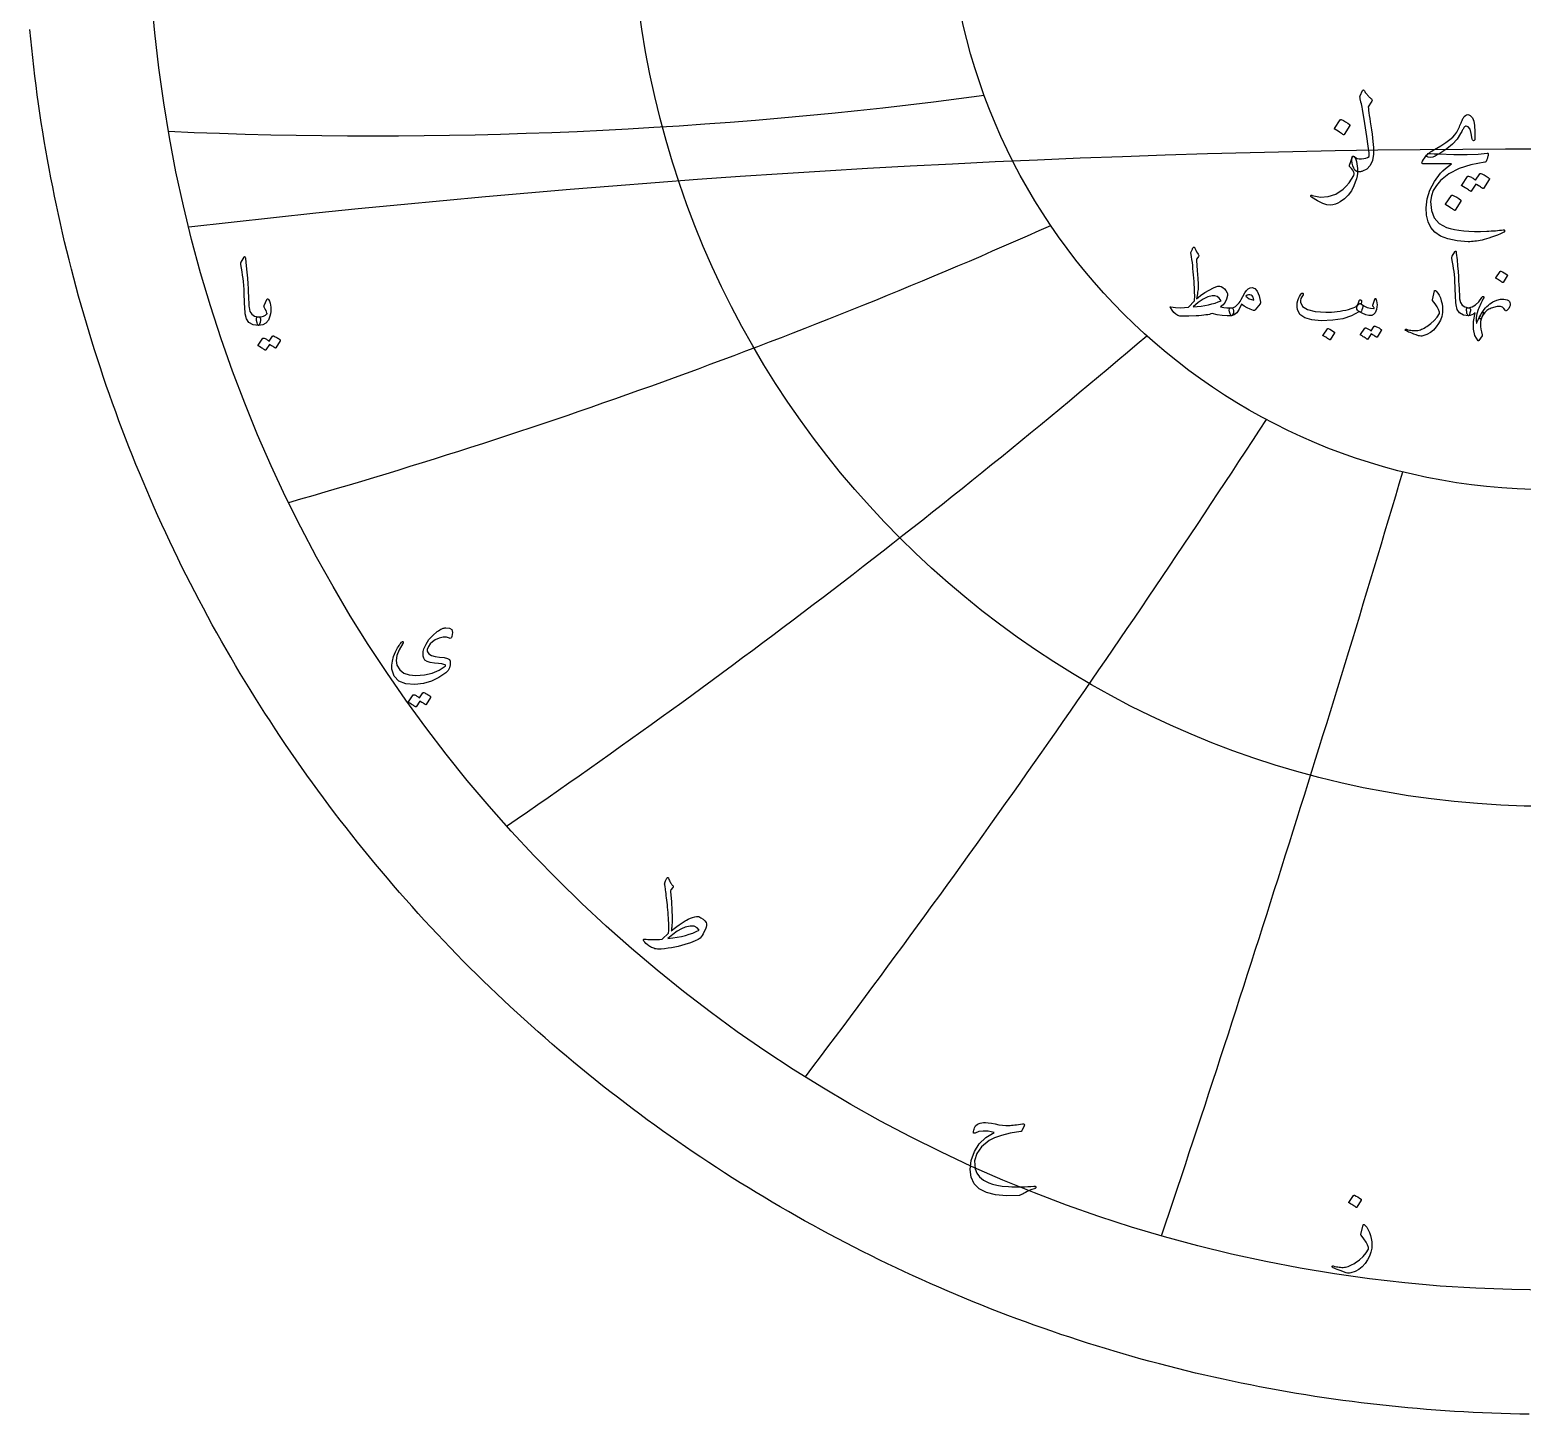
# Model space of a CAD drawing. Header units: millimetres. Extents: x -71 to 71, y -71 to 73.
# Drawn here: x -70.5 to -1.2, y -70.8 to -6.5 of the extents above; entities that cross this region are included whole.
import ezdxf

# ---------------------------------------------------------------- set-up
doc = ezdxf.new("R2010")
doc.units = ezdxf.units.MM
for name, color, linetype in [('CUT_OUTER', 1, 'Continuous'), ('ENGRAVE', 7, 'Continuous'), ('ENGRAVE_FINE', 8, 'Continuous'), ('TEXT', 5, 'Continuous')]:
    doc.layers.add(name, color=color, linetype=linetype)

msp = doc.modelspace()

# ---------------------------------------------------------------- linework, layer by layer
at = {"layer": 'CUT_OUTER'}
msp.add_lwpolyline([(-0.8684, -70.7572), (-1.3025, -70.7505), (-1.7366, -70.7412), (-2.1706, -70.7292), (-2.6046, -70.7146), (-3.0384, -70.6972), (-3.4722, -70.6773), (-3.9058, -70.6546), (-4.3392, -70.6293), (-4.7725, -70.6014), (-5.2056, -70.5708), (-5.6385, -70.5375), (-6.0712, -70.5016), (-6.5037, -70.463), (-6.9359, -70.4218), (-7.3679, -70.3779), (-7.7996, -70.3313), (-8.231, -70.2822), (-8.6621, -70.2303), (-9.0928, -70.1759), (-9.5233, -70.1187), (-9.9533, -70.059), (-10.383, -69.9966), (-10.8123, -69.9316), (-11.2412, -69.8639), (-11.6697, -69.7936), (-12.0977, -69.7207), (-12.5253, -69.6452), (-12.9524, -69.567), (-13.379, -69.4862), (-13.8051, -69.4028), (-14.2307, -69.3168), (-14.6557, -69.2282), (-15.0802, -69.137), (-15.5042, -69.0431), (-15.9275, -68.9467), (-16.3502, -68.8477), (-16.7724, -68.746), (-17.1939, -68.6418), (-17.6147, -68.535), (-18.0349, -68.4257), (-18.4544, -68.3137), (-18.8733, -68.1992), (-19.2914, -68.0821), (-19.7087, -67.9625), (-20.1254, -67.8403), (-20.5413, -67.7155), (-20.9564, -67.5882), (-21.3707, -67.4583), (-21.7842, -67.3259), (-22.1969, -67.191), (-22.6088, -67.0535), (-23.0198, -66.9135), (-23.4299, -66.771), (-23.8392, -66.626), (-24.2475, -66.4785), (-24.655, -66.3285), (-25.0615, -66.1759), (-25.4671, -66.0209), (-25.8717, -65.8634), (-26.2753, -65.7034), (-26.678, -65.541), (-27.0796, -65.376), (-27.4803, -65.2086), (-27.8799, -65.0388), (-28.2784, -64.8665), (-28.6759, -64.6918), (-29.0723, -64.5146), (-29.4676, -64.335), (-29.8618, -64.153), (-30.2549, -63.9685), (-30.6468, -63.7817), (-31.0376, -63.5925), (-31.4272, -63.4008), (-31.8156, -63.2068), (-32.2029, -63.0104), (-32.5889, -62.8116), (-32.9737, -62.6105), (-33.3572, -62.407), (-33.7395, -62.2011), (-34.1205, -61.9929), (-34.5003, -61.7824), (-34.8787, -61.5695), (-35.2558, -61.3544), (-35.6316, -61.1369), (-36.0061, -60.9171), (-36.3792, -60.695), (-36.7509, -60.4707), (-37.1213, -60.244), (-37.4902, -60.0151), (-37.8578, -59.784), (-38.2239, -59.5505), (-38.5886, -59.3149), (-38.9518, -59.077), (-39.3135, -58.8369), (-39.6738, -58.5945), (-40.0326, -58.35), (-40.3899, -58.1033), (-40.7456, -57.8543), (-41.0998, -57.6032), (-41.4525, -57.35), (-41.8036, -57.0946), (-42.1532, -56.837), (-42.5011, -56.5773), (-42.8475, -56.3154), (-43.1922, -56.0514), (-43.5353, -55.7854), (-43.8768, -55.5172), (-44.2166, -55.2469), (-44.5548, -54.9746), (-44.8913, -54.7002), (-45.226, -54.4237), (-45.5591, -54.1451), (-45.8905, -53.8646), (-46.2201, -53.582), (-46.548, -53.2974), (-46.8742, -53.0108), (-47.1986, -52.7222), (-47.5212, -52.4316), (-47.842, -52.139), (-48.161, -51.8444), (-48.4782, -51.548), (-48.7936, -51.2495), (-49.1072, -50.9492), (-49.4188, -50.6469), (-49.7287, -50.3427), (-50.0366, -50.0366), (-50.3427, -49.7287), (-50.6469, -49.4188), (-50.9492, -49.1072), (-51.2495, -48.7936), (-51.548, -48.4782), (-51.8444, -48.161), (-52.139, -47.842), (-52.4316, -47.5212), (-52.7222, -47.1986), (-53.0108, -46.8742), (-53.2974, -46.548), (-53.582, -46.2201), (-53.8646, -45.8905), (-54.1451, -45.5591), (-54.4237, -45.226), (-54.7002, -44.8913), (-54.9746, -44.5548), (-55.2469, -44.2166), (-55.5172, -43.8768), (-55.7854, -43.5353), (-56.0514, -43.1922), (-56.3154, -42.8475), (-56.5773, -42.5011), (-56.837, -42.1532), (-57.0946, -41.8036), (-57.35, -41.4525), (-57.6032, -41.0998), (-57.8543, -40.7456), (-58.1033, -40.3899), (-58.35, -40.0326), (-58.5945, -39.6738), (-58.8369, -39.3135), (-59.077, -38.9518), (-59.3149, -38.5886), (-59.5505, -38.2239), (-59.784, -37.8578), (-60.0151, -37.4902), (-60.244, -37.1213), (-60.4707, -36.7509), (-60.695, -36.3792), (-60.9171, -36.0061), (-61.1369, -35.6316), (-61.3544, -35.2558), (-61.5695, -34.8787), (-61.7824, -34.5003), (-61.9929, -34.1205), (-62.2011, -33.7395), (-62.407, -33.3572), (-62.6105, -32.9737), (-62.8116, -32.5889), (-63.0104, -32.2029), (-63.2068, -31.8156), (-63.4008, -31.4272), (-63.5925, -31.0376), (-63.7817, -30.6468), (-63.9685, -30.2549), (-64.153, -29.8618), (-64.335, -29.4676), (-64.5146, -29.0723), (-64.6918, -28.6759), (-64.8665, -28.2784), (-65.0388, -27.8799), (-65.2086, -27.4803), (-65.376, -27.0796), (-65.541, -26.678), (-65.7034, -26.2753), (-65.8634, -25.8717), (-66.0209, -25.4671), (-66.1759, -25.0615), (-66.3285, -24.655), (-66.4785, -24.2475), (-66.626, -23.8392), (-66.771, -23.4299), (-66.9135, -23.0198), (-67.0535, -22.6088), (-67.191, -22.1969), (-67.3259, -21.7842), (-67.4583, -21.3707), (-67.5882, -20.9564), (-67.7155, -20.5413), (-67.8403, -20.1254), (-67.9625, -19.7087), (-68.0821, -19.2914), (-68.1992, -18.8733), (-68.3137, -18.4544), (-68.4257, -18.0349), (-68.535, -17.6147), (-68.6418, -17.1939), (-68.746, -16.7724), (-68.8477, -16.3502), (-68.9467, -15.9275), (-69.0431, -15.5042), (-69.137, -15.0802), (-69.2282, -14.6557), (-69.3168, -14.2307), (-69.4028, -13.8051), (-69.4862, -13.379), (-69.567, -12.9524), (-69.6452, -12.5253), (-69.7207, -12.0977), (-69.7936, -11.6697), (-69.8639, -11.2412), (-69.9316, -10.8123), (-69.9966, -10.383), (-70.059, -9.9533), (-70.1187, -9.5233), (-70.1759, -9.0928), (-70.2303, -8.6621), (-70.2822, -8.231), (-70.3313, -7.7996), (-70.3779, -7.3679), (-70.4218, -6.9359), (-70.463, -6.5037)], dxfattribs=at)
at = {"layer": 'ENGRAVE'}
for radius in [65, 42.5483, 27.8517]:
    msp.add_circle((0, 0), radius, dxfattribs=at)
for centre, radius, start, end in [((-54.5227, 203.4815), 214.9135, 267.466141, 277.582985), ((-131.6006, 227.939), 266.6182, 285.925314, 294.018789), ((-248.0583, 248.0583), 353.3782, 304.415765, 310.485871), ((-455.5937, 263.0372), 527.7922, 322.930238, 326.976976), ((-1016.1392, 272.2737), 1052.8448, 341.4610035, 343.4843723)]:
    msp.add_arc(centre, radius, start, end, dxfattribs=at)
at = {"layer": 'ENGRAVE_FINE'}
msp.add_arc((0, -561.913), 549.8663, 83.412473, 96.587527, dxfattribs=at)
at = {"layer": 'TEXT'}
for points in [[(-8.5607, -9.3048), (-8.5477, -9.3075), (-8.536, -9.3158), (-8.5257, -9.3295), (-8.5167, -9.3488), (-8.503, -9.378), (-8.4782, -9.4161), (-8.4425, -9.4632), (-8.3957, -9.5193), (-8.3686, -9.549), (-8.3421, -9.5777), (-8.3163, -9.6054), (-8.2912, -9.632), (-8.2665, -9.6573), (-8.2417, -9.6808), (-8.217, -9.7026), (-8.1922, -9.7228), (-8.1699, -9.7509), (-8.1634, -9.786), (-8.1727, -9.8279), (-8.1977, -9.8768), (-8.3407, -10.0913), (-8.3334, -10.1655), (-8.3222, -10.2563), (-8.3072, -10.3635), (-8.2885, -10.4873), (-8.267, -10.6282), (-8.2438, -10.787), (-8.2189, -10.9637), (-8.1922, -11.1583), (-8.1644, -11.3514), (-8.1414, -11.5295), (-8.1232, -11.6924), (-8.1097, -11.8403), (-8.1008, -11.9729), (-8.096, -12.0905), (-8.0953, -12.1929), (-8.0987, -12.2803), (-8.1465, -12.5773), (-8.2459, -12.8083), (-8.3968, -12.9733), (-8.5992, -13.0723), (-8.6317, -13.0822), (-8.6632, -13.0901), (-8.6936, -13.096), (-8.723, -13.0998), (-8.7514, -13.1018), (-8.7787, -13.1025), (-8.805, -13.1018), (-8.8302, -13.0998), (-8.9021, -13.076), (-8.9636, -13.0214), (-9.0148, -12.9358), (-9.0557, -12.8193), (-9.0839, -12.6945), (-9.097, -12.5841), (-9.0949, -12.4882), (-9.0777, -12.4068), (-9.0716, -12.3923), (-9.064, -12.382), (-9.0551, -12.3758), (-9.0447, -12.3738), (-9.0317, -12.3751), (-9.02, -12.3793), (-9.0097, -12.3861), (-9.0007, -12.3958), (-8.9296, -12.4435), (-8.8481, -12.4769), (-8.7563, -12.4958), (-8.6542, -12.5003), (-8.5473, -12.4893), (-8.4521, -12.4673), (-8.3686, -12.4343), (-8.2967, -12.3903), (-8.3033, -12.2246), (-8.3394, -11.9145), (-8.405, -11.4601), (-8.5002, -10.8613), (-8.6102, -10.1958), (-8.6247, -10.1074), (-8.6405, -10.0239), (-8.6577, -9.9452), (-8.6762, -9.8713), (-8.6864, -9.8343), (-8.6948, -9.8004), (-8.7015, -9.7697), (-8.7065, -9.742), (-8.7105, -9.7178), (-8.7141, -9.6973), (-8.7173, -9.6806), (-8.7202, -9.6678), (-8.7237, -9.6389), (-8.723, -9.6128), (-8.7182, -9.5894), (-8.7092, -9.5688), (-8.5992, -9.3323), (-8.5907, -9.3202), (-8.5814, -9.3116), (-8.5714, -9.3065), (-8.5607, -9.3048)], [(-9.6387, -10.6908), (-9.6319, -10.6839), (-9.6222, -10.6798), (-9.6099, -10.6784), (-9.5947, -10.6798), (-9.4878, -10.7231), (-9.3871, -10.776), (-9.2926, -10.8386), (-9.2042, -10.9108), (-9.1957, -10.9218), (-9.1919, -10.9328), (-9.1929, -10.9438), (-9.1987, -10.9548), (-9.4572, -11.3728), (-9.4669, -11.3827), (-9.4792, -11.3851), (-9.4944, -11.38), (-9.5122, -11.3673), (-9.5277, -11.3563), (-9.5521, -11.3398), (-9.5855, -11.3178), (-9.6277, -11.2903), (-9.6797, -11.2573), (-9.7419, -11.2188), (-9.8144, -11.1748), (-9.8972, -11.1253), (-9.9082, -11.117), (-9.9137, -11.1088), (-9.9137, -11.1005), (-9.9082, -11.0923)], [(-5.6622, -12.3683), (-5.6296, -12.3299), (-5.5921, -12.2919), (-5.5498, -12.2543), (-5.5027, -12.217), (-5.4508, -12.1797), (-5.3941, -12.1421), (-5.3326, -12.1041), (-5.2662, -12.0658), (-4.972, -11.8918), (-4.7327, -11.7385), (-4.5485, -11.6058), (-4.4192, -11.4938), (-4.3192, -11.3834), (-4.2336, -11.2669), (-4.1625, -11.1442), (-4.1057, -11.0153), (-4.0812, -10.9508), (-4.0569, -10.8894), (-4.033, -10.8312), (-4.0095, -10.776), (-3.9866, -10.7246), (-3.9648, -10.6777), (-3.944, -10.6352), (-3.9242, -10.5973), (-3.8806, -10.5323), (-3.8321, -10.4859), (-3.7788, -10.458), (-3.7207, -10.4488), (-3.664, -10.458), (-3.6094, -10.4859), (-3.5568, -10.5323), (-3.5062, -10.5973), (-3.4433, -10.7458), (-3.4031, -10.9603), (-3.3856, -11.2408), (-3.3907, -11.5873), (-3.3942, -11.6185), (-3.4045, -11.6409), (-3.4217, -11.6543), (-3.4457, -11.6588), (-3.4705, -11.6539), (-3.4897, -11.6395), (-3.5035, -11.6154), (-3.5117, -11.5818), (-3.554, -11.3171), (-3.6149, -11.128), (-3.6943, -11.0146), (-3.7922, -10.9768), (-3.8173, -10.9812), (-3.8431, -10.9946), (-3.8696, -11.017), (-3.8967, -11.0483), (-3.9088, -11.067), (-3.9229, -11.0902), (-3.939, -11.1179), (-3.9572, -11.15), (-3.9775, -11.1866), (-3.9999, -11.2277), (-4.0243, -11.2732), (-4.0507, -11.3233), (-4.2082, -11.5811), (-4.422, -11.821), (-4.6922, -12.0431), (-5.0187, -12.2473), (-5.0222, -12.2493), (-5.0325, -12.2555), (-5.0497, -12.2658), (-5.0737, -12.2803), (-5.1047, -12.2988), (-5.1425, -12.3215), (-5.1872, -12.3483), (-5.2387, -12.3793), (-5.3477, -12.4281), (-5.4546, -12.4425), (-5.5595, -12.4226), (-5.6622, -12.3683)], [(-8.9952, -12.3958), (-8.9519, -12.46), (-8.9155, -12.5374), (-8.8859, -12.6278), (-8.8632, -12.7313), (-8.8474, -12.8395), (-8.8385, -12.9499), (-8.8364, -13.0623), (-8.8412, -13.1768), (-8.8577, -13.2929), (-8.8907, -13.427), (-8.9402, -13.5789), (-9.0062, -13.7488), (-9.1221, -13.9815), (-9.2661, -14.1846), (-9.4383, -14.3582), (-9.6387, -14.5023), (-9.7484, -14.561), (-9.8629, -14.6054), (-9.9822, -14.6353), (-10.1062, -14.6508), (-10.2572, -14.6339), (-10.4514, -14.5669), (-10.6889, -14.4497), (-10.9697, -14.2823), (-10.9862, -14.2678), (-10.9972, -14.252), (-11.0027, -14.2348), (-11.0027, -14.2163), (-10.9966, -14.2004), (-10.9835, -14.1915), (-10.9636, -14.1894), (-10.9367, -14.1943), (-10.5566, -14.2754), (-10.1915, -14.2548), (-9.8416, -14.1324), (-9.5067, -13.9083), (-9.3562, -13.7673), (-9.2235, -13.614), (-9.1087, -13.4483), (-9.0117, -13.2703), (-9.0007, -13.241), (-8.9952, -13.2084), (-8.9952, -13.1723), (-9.0007, -13.1328), (-9.0193, -13.0812), (-9.0585, -13.02), (-9.1183, -12.9492), (-9.1987, -12.8688), (-9.2073, -12.856), (-9.2111, -12.8399), (-9.2101, -12.8203), (-9.2042, -12.7973), (-9.0722, -12.4068), (-9.0661, -12.3923), (-9.0585, -12.382), (-9.0496, -12.3758), (-9.0392, -12.3738), (-9.0262, -12.3751), (-9.0145, -12.3793), (-9.0042, -12.3861), (-8.9952, -12.3958)], [(-5.0682, -12.2748), (-4.3625, -12.2995), (-3.7524, -12.3023), (-3.2378, -12.283), (-2.8187, -12.2418), (-2.8059, -12.2402), (-2.7947, -12.2411), (-2.7852, -12.2443), (-2.7775, -12.25), (-2.7718, -12.2577), (-2.7686, -12.2672), (-2.7677, -12.2784), (-2.7692, -12.2913), (-2.7801, -12.3414), (-2.7906, -12.3875), (-2.8007, -12.4294), (-2.8105, -12.4673), (-2.82, -12.5009), (-2.8291, -12.5305), (-2.8378, -12.5559), (-2.8462, -12.5773), (-2.8641, -12.6113), (-2.8847, -12.6364), (-2.9081, -12.6525), (-2.9342, -12.6598), (-3.5695, -12.7749), (-4.1222, -12.9554), (-4.5925, -13.2012), (-4.9802, -13.5123), (-5.1762, -13.736), (-5.3185, -13.9729), (-5.4072, -14.2228), (-5.4422, -14.4858), (-5.4086, -14.8986), (-5.2745, -15.2351), (-5.0401, -15.4953), (-4.7052, -15.6793), (-4.5317, -15.7349), (-4.3409, -15.781), (-4.1329, -15.8174), (-3.9077, -15.8443), (-3.6657, -15.8618), (-3.4072, -15.8704), (-3.1322, -15.87), (-2.8407, -15.8608), (-2.7371, -15.8549), (-2.6352, -15.8484), (-2.535, -15.8412), (-2.4365, -15.8333), (-2.3404, -15.8247), (-2.2474, -15.8154), (-2.1575, -15.8054), (-2.0707, -15.7948), (-2.0443, -15.7934), (-2.0254, -15.8003), (-2.014, -15.8154), (-2.0102, -15.8388), (-2.0123, -15.8659), (-2.0185, -15.8869), (-2.0288, -15.9017), (-2.0432, -15.9103), (-2.1986, -15.9759), (-2.3457, -16.0354), (-2.4846, -16.0887), (-2.6152, -16.1358), (-2.7373, -16.177), (-2.8504, -16.2128), (-2.9545, -16.243), (-3.0497, -16.2678), (-3.1393, -16.286), (-3.2264, -16.3021), (-3.3112, -16.3162), (-3.3935, -16.3283), (-3.4738, -16.3375), (-3.5523, -16.3434), (-3.6291, -16.3458), (-3.7042, -16.3448), (-4.2171, -16.3049), (-4.6447, -16.2183), (-4.9871, -16.0849), (-5.2442, -15.9048), (-5.433, -15.6796), (-5.5646, -15.4166), (-5.6392, -15.1158), (-5.6567, -14.7773), (-5.6028, -14.3572), (-5.4739, -13.9495), (-5.27, -13.5542), (-4.9912, -13.1713), (-4.8823, -13.0554), (-4.7589, -12.9444), (-4.621, -12.8382), (-4.4687, -12.7368), (-5.7997, -12.7258), (-5.8317, -12.712), (-5.8451, -12.6873), (-5.84, -12.6515), (-5.8162, -12.6048), (-5.7716, -12.5367), (-5.731, -12.4755), (-5.6946, -12.4212), (-5.6622, -12.3738), (-5.6341, -12.3335), (-5.61, -12.3009), (-5.5901, -12.2758), (-5.5742, -12.2583), (-5.5385, -12.2552), (-5.4422, -12.2569), (-5.2855, -12.2634), (-5.0682, -12.2748)], [(-3.1597, -13.1933), (-3.1529, -13.1864), (-3.1432, -13.1823), (-3.1309, -13.1809), (-3.1157, -13.1823), (-3.0616, -13.2025), (-3.0092, -13.2249), (-2.9585, -13.2493), (-2.9095, -13.2758), (-2.8619, -13.3046), (-2.8153, -13.3363), (-2.7698, -13.3706), (-2.7252, -13.4078), (-2.7167, -13.4191), (-2.7129, -13.4311), (-2.7139, -13.4438), (-2.7197, -13.4573), (-2.9837, -13.8753), (-2.991, -13.8808), (-3.0016, -13.8808), (-3.0157, -13.8753), (-3.0332, -13.8643), (-3.0453, -13.8541), (-3.0649, -13.8402), (-3.092, -13.8225), (-3.1267, -13.801), (-3.1694, -13.7754), (-3.2202, -13.7453), (-3.2794, -13.7108), (-3.3467, -13.6718), (-3.5557, -13.9963), (-3.5654, -14.0062), (-3.5777, -14.0086), (-3.5929, -14.0035), (-3.6107, -13.9908), (-3.6262, -13.9798), (-3.6506, -13.9633), (-3.684, -13.9413), (-3.7262, -13.9138), (-3.7782, -13.8808), (-3.8404, -13.8423), (-3.9129, -13.7983), (-3.9957, -13.7488), (-4.0043, -13.7405), (-4.0081, -13.7323), (-4.0071, -13.724), (-4.0012, -13.7158), (-3.7317, -13.3143), (-3.7249, -13.3074), (-3.7152, -13.3033), (-3.7029, -13.3019), (-3.6877, -13.3033), (-3.6417, -13.3182), (-3.597, -13.3356), (-3.5537, -13.3553), (-3.5117, -13.3775), (-3.4712, -13.4017), (-3.432, -13.4277), (-3.3942, -13.4554), (-3.3577, -13.4848)], [(-4.4797, -14.1998), (-4.4729, -14.1929), (-4.4632, -14.1888), (-4.4509, -14.1874), (-4.4357, -14.1888), (-4.3288, -14.2321), (-4.2281, -14.285), (-4.1336, -14.3476), (-4.0452, -14.4198), (-4.0367, -14.4308), (-4.0329, -14.4418), (-4.0339, -14.4528), (-4.0397, -14.4638), (-4.2982, -14.8818), (-4.3079, -14.8917), (-4.3202, -14.8941), (-4.3354, -14.889), (-4.3532, -14.8763), (-4.3687, -14.8653), (-4.3931, -14.8488), (-4.4265, -14.8268), (-4.4687, -14.7993), (-4.5207, -14.7663), (-4.5829, -14.7278), (-4.6554, -14.6838), (-4.7382, -14.6343), (-4.7492, -14.626), (-4.7547, -14.6178), (-4.7547, -14.6095), (-4.7492, -14.6013)], [(-15.5863, -19.6805), (-15.643, -19.7001), (-15.7101, -19.7176), (-15.7874, -19.7331), (-15.8751, -19.7465), (-15.973, -19.7584), (-16.0813, -19.7692), (-16.1999, -19.779), (-16.3288, -19.7878), (-16.6619, -19.8022), (-16.9146, -19.8043), (-17.0868, -19.7939), (-17.1786, -19.7713), (-17.2711, -19.7081), (-17.359, -19.6258), (-17.4423, -19.5245), (-17.5209, -19.4041), (-17.5289, -19.3848), (-17.5282, -19.3722), (-17.5186, -19.3662), (-17.5003, -19.367), (-17.285, -19.3974), (-17.0765, -19.4103), (-16.8746, -19.4057), (-16.6794, -19.3835), (-16.4031, -19.0865), (-16.398, -19.0092), (-16.3953, -18.9215), (-16.3949, -18.8235), (-16.3969, -18.7153), (-16.4009, -18.5972), (-16.4067, -18.4698), (-16.4143, -18.3332), (-16.4237, -18.1873), (-16.4345, -18.0358), (-16.4464, -17.8866), (-16.4593, -17.7398), (-16.4732, -17.5953), (-16.4881, -17.4534), (-16.5041, -17.3143), (-16.5211, -17.178), (-16.5392, -17.0446), (-16.5681, -16.8508), (-16.5556, -16.8165), (-16.5428, -16.7837), (-16.5298, -16.7525), (-16.5165, -16.7229), (-16.5032, -16.6948), (-16.4902, -16.6682), (-16.4774, -16.6432), (-16.4649, -16.6198), (-16.458, -16.6107), (-16.4495, -16.6043), (-16.4394, -16.6004), (-16.4278, -16.5991), (-16.4141, -16.6022), (-16.402, -16.6115), (-16.3915, -16.627), (-16.3824, -16.6486), (-16.3481, -16.7373), (-16.3113, -16.8136), (-16.2718, -16.8776), (-16.2298, -16.9291), (-16.2105, -16.9541), (-16.202, -16.9797), (-16.2043, -17.0057), (-16.2174, -17.0323), (-16.2958, -17.1354), (-16.3079, -17.1527), (-16.3154, -17.1715), (-16.3182, -17.1918), (-16.3164, -17.2138), (-16.2739, -17.6861), (-16.2453, -18.0511), (-16.2306, -18.3089), (-16.2298, -18.4595), (-16.233, -18.5095), (-16.2386, -18.5647), (-16.2464, -18.625), (-16.2566, -18.6905), (-16.2686, -18.7611), (-16.2819, -18.8369), (-16.2965, -18.9179), (-16.3123, -19.004), (-16.1187, -18.8478), (-15.9215, -18.7091), (-15.7206, -18.5879), (-15.5162, -18.4843), (-15.4079, -18.4402), (-15.3141, -18.4152), (-15.2347, -18.4092), (-15.1697, -18.4224), (-15.0869, -18.4657), (-15.0119, -18.5296), (-14.9446, -18.6142), (-14.8851, -18.7194), (-14.8768, -18.7439), (-14.8727, -18.772), (-14.8727, -18.8037), (-14.8768, -18.839), (-14.9196, -19.0056), (-14.9861, -19.1504), (-15.0764, -19.2737), (-15.1903, -19.3753), (-15.0382, -19.399), (-14.9036, -19.4124), (-14.7866, -19.4155), (-14.6871, -19.4083), (-14.6605, -19.4098), (-14.6386, -19.4227), (-14.6213, -19.4469), (-14.6087, -19.4825), (-14.5953, -19.5555), (-14.5922, -19.6176), (-14.5994, -19.6689), (-14.6169, -19.7094), (-14.6383, -19.7401), (-14.6572, -19.762), (-14.6734, -19.7751), (-14.6871, -19.7795), (-14.8949, -19.7857), (-15.114, -19.7713), (-15.3445, -19.7362), (-15.5863, -19.6805)], [(-60.5178, -17.0636), (-60.5092, -17.0504), (-60.5013, -17.0416), (-60.4938, -17.0372), (-60.487, -17.0372), (-60.4765, -17.043), (-60.4672, -17.0603), (-60.4589, -17.0892), (-60.4518, -17.1296), (-60.4155, -17.4582), (-60.3858, -17.7621), (-60.3627, -18.0412), (-60.3462, -18.2956), (-60.3356, -18.5131), (-60.3258, -18.7081), (-60.3169, -18.8805), (-60.3088, -19.0304), (-60.3018, -19.1577), (-60.2961, -19.2625), (-60.2919, -19.3447), (-60.289, -19.4044), (-60.2499, -19.5831), (-60.1636, -19.7146), (-60.0299, -19.7987), (-59.849, -19.8356), (-59.7986, -19.8488), (-59.7665, -19.8796), (-59.7524, -19.928), (-59.7566, -19.994), (-59.7772, -20.0979), (-59.7995, -20.1722), (-59.8234, -20.2167), (-59.849, -20.2316), (-60.1036, -20.198), (-60.2912, -20.0974), (-60.4116, -19.9296), (-60.465, -19.6948), (-60.4734, -19.5825), (-60.4809, -19.4698), (-60.4877, -19.357), (-60.4936, -19.2438), (-60.4989, -19.1304), (-60.504, -19.0166), (-60.5088, -18.9027), (-60.5134, -18.7884), (-60.5216, -18.5705), (-60.5332, -18.3742), (-60.548, -18.1998), (-60.5662, -18.047), (-60.5876, -17.9003), (-60.6124, -17.7439), (-60.6404, -17.578), (-60.6718, -17.4024), (-60.6759, -17.3708), (-60.6751, -17.3419), (-60.6693, -17.3158), (-60.6586, -17.2924)], [(-4.3127, -16.8095), (-4.3047, -16.7971), (-4.2972, -16.7889), (-4.2903, -16.7848), (-4.2838, -16.7848), (-4.274, -16.7902), (-4.2652, -16.8064), (-4.2575, -16.8335), (-4.2508, -16.8714), (-4.2168, -17.1795), (-4.1889, -17.4643), (-4.1673, -17.726), (-4.1518, -17.9645), (-4.1419, -18.1684), (-4.1327, -18.3512), (-4.1244, -18.5129), (-4.1167, -18.6534), (-4.1102, -18.7727), (-4.1049, -18.871), (-4.1009, -18.9481), (-4.0982, -19.004), (-4.0616, -19.1716), (-3.9806, -19.2948), (-3.8553, -19.3737), (-3.6857, -19.4083), (-3.6385, -19.4206), (-3.6083, -19.4495), (-3.5952, -19.4949), (-3.5991, -19.5568), (-3.6184, -19.6542), (-3.6393, -19.7238), (-3.6617, -19.7656), (-3.6857, -19.7795), (-3.9244, -19.7481), (-4.1002, -19.6537), (-4.2132, -19.4964), (-4.2632, -19.2763), (-4.2711, -19.1709), (-4.2781, -19.0654), (-4.2845, -18.9595), (-4.29, -18.8534), (-4.295, -18.7471), (-4.2998, -18.6405), (-4.3043, -18.5336), (-4.3086, -18.4265), (-4.3163, -18.2222), (-4.3271, -18.0382), (-4.341, -17.8747), (-4.3581, -17.7314), (-4.3782, -17.5939), (-4.4014, -17.4473), (-4.4277, -17.2917), (-4.4571, -17.1271), (-4.4609, -17.0975), (-4.4602, -17.0704), (-4.4547, -17.0459), (-4.4447, -17.024)], [(-2.2131, -17.7253), (-2.2079, -17.7201), (-2.2007, -17.717), (-2.1914, -17.716), (-2.1801, -17.717), (-2.0999, -17.7495), (-2.0243, -17.7892), (-1.9534, -17.8361), (-1.8872, -17.8903), (-1.8807, -17.8985), (-1.8779, -17.9068), (-1.8787, -17.915), (-1.8831, -17.9233), (-2.0769, -18.2368), (-2.0842, -18.2442), (-2.0934, -18.246), (-2.1048, -18.2422), (-2.1182, -18.2326), (-2.1298, -18.2244), (-2.1481, -18.212), (-2.1731, -18.1955), (-2.2048, -18.1749), (-2.2437, -18.1501), (-2.2904, -18.1213), (-2.3448, -18.0883), (-2.4069, -18.0511), (-2.4152, -18.0449), (-2.4193, -18.0388), (-2.4193, -18.0326), (-2.4152, -18.0264)], [(-13.7301, -18.4678), (-13.6009, -18.5136), (-13.4939, -18.6431), (-13.4091, -18.856), (-13.3464, -19.1525), (-13.3441, -19.1739), (-13.3454, -19.1927), (-13.3503, -19.209), (-13.3588, -19.2226), (-13.5857, -19.5073), (-13.6014, -19.5245), (-13.6197, -19.5351), (-13.6406, -19.539), (-13.6641, -19.5361), (-13.8182, -19.4835), (-13.9631, -19.4165), (-14.0987, -19.335), (-14.2251, -19.2391), (-14.3269, -19.4755), (-14.4385, -19.6444), (-14.56, -19.7457), (-14.6912, -19.7795), (-14.7059, -19.7741), (-14.7211, -19.7578), (-14.7368, -19.7308), (-14.7531, -19.6929), (-14.7781, -19.599), (-14.7871, -19.5238), (-14.7801, -19.467), (-14.7572, -19.4289), (-14.7438, -19.4199), (-14.7283, -19.4134), (-14.7108, -19.4095), (-14.6912, -19.4083), (-14.5973, -19.3923), (-14.5056, -19.3484), (-14.4158, -19.2768), (-14.3282, -19.1773), (-14.2898, -19.1195), (-14.2323, -19.0246), (-14.1557, -18.8926), (-14.0601, -18.7235), (-13.9853, -18.6116), (-13.9054, -18.5317), (-13.8203, -18.4837), (-13.7301, -18.4678)], [(-5.2614, -18.6286), (-5.2591, -18.6212), (-5.2563, -18.6152), (-5.2529, -18.6108), (-5.2491, -18.608), (-5.2375, -18.607), (-5.2233, -18.6121), (-5.2065, -18.6235), (-5.1872, -18.641), (-5.1119, -18.7305), (-5.0469, -18.8338), (-4.9923, -18.9512), (-4.9479, -19.0824), (-4.9134, -19.2237), (-4.8922, -19.3629), (-4.8845, -19.5), (-4.8902, -19.6351), (-4.9268, -19.813), (-4.9871, -19.9837), (-5.0712, -20.1471), (-5.1789, -20.3034), (-5.3078, -20.4449), (-5.4553, -20.5602), (-5.6213, -20.6491), (-5.8059, -20.7118), (-5.8554, -20.7223), (-5.9049, -20.7252), (-5.9544, -20.7203), (-6.0039, -20.7076), (-6.118, -20.6678), (-6.221, -20.6308), (-6.3129, -20.5966), (-6.3937, -20.5653), (-6.4632, -20.5368), (-6.5211, -20.5112), (-6.5674, -20.4884), (-6.6021, -20.4684), (-6.6093, -20.4622), (-6.6144, -20.456), (-6.6175, -20.4498), (-6.6186, -20.4436), (-6.6178, -20.4356), (-6.6155, -20.4282), (-6.6116, -20.4212), (-6.6062, -20.4148), (-6.5992, -20.4099), (-6.5907, -20.4075), (-6.5807, -20.4078), (-6.5691, -20.4106), (-6.4984, -20.4296), (-6.4309, -20.4452), (-6.3664, -20.4574), (-6.3051, -20.4663), (-6.2463, -20.4719), (-6.1896, -20.4741), (-6.1349, -20.4729), (-6.0823, -20.4684), (-6.0298, -20.46), (-5.9756, -20.4472), (-5.9195, -20.4301), (-5.8616, -20.4086), (-5.8019, -20.3824), (-5.7405, -20.3513), (-5.6772, -20.3154), (-5.6121, -20.2745), (-5.4293, -20.143), (-5.2728, -20.0002), (-5.1426, -19.846), (-5.0387, -19.6805), (-5.032, -19.6671), (-5.0284, -19.6516), (-5.0279, -19.6341), (-5.0304, -19.6145), (-5.0737, -19.4987), (-5.1418, -19.3701), (-5.2346, -19.2286), (-5.3522, -19.0741), (-5.3573, -19.0643), (-5.3604, -19.0556), (-5.3615, -19.0478), (-5.3604, -19.0411)], [(-59.585, -19.3032), (-59.4618, -19.0304), (-59.4436, -19.0004), (-59.4244, -18.9897), (-59.404, -18.9982), (-59.3826, -19.026), (-59.343, -19.1092), (-59.3122, -19.1959), (-59.2902, -19.2863), (-59.277, -19.3802), (-59.2728, -19.4782), (-59.2781, -19.5809), (-59.2926, -19.6883), (-59.3166, -19.8004), (-59.3894, -19.989), (-59.5025, -20.1238), (-59.6556, -20.2046), (-59.849, -20.2316), (-59.8712, -20.2176), (-59.8941, -20.1755), (-59.9174, -20.1054), (-59.9414, -20.0072), (-59.9482, -19.9547), (-59.9469, -19.9115), (-59.9372, -19.8777), (-59.9194, -19.8532), (-59.9051, -19.8438), (-59.8886, -19.8378), (-59.8699, -19.835), (-59.849, -19.8356), (-59.7271, -19.8317), (-59.6213, -19.807), (-59.5313, -19.7613), (-59.4574, -19.6948), (-59.4541, -19.6896), (-59.453, -19.6827), (-59.4541, -19.6742), (-59.4574, -19.664), (-59.4747, -19.6018), (-59.5003, -19.5386), (-59.5341, -19.4742), (-59.5762, -19.4088), (-59.5899, -19.384), (-59.596, -19.3582), (-59.5943, -19.3312), (-59.585, -19.3032)], [(-15.5822, -18.8514), (-15.7871, -18.9022), (-16.0019, -19.005), (-16.2265, -19.16), (-16.4608, -19.367), (-16.2727, -19.3518), (-16.0921, -19.3309), (-15.919, -19.3044), (-15.7534, -19.2721), (-15.5955, -19.2345), (-15.4455, -19.1917), (-15.3036, -19.1437), (-15.1697, -19.0906), (-15.2542, -18.972), (-15.3512, -18.8926), (-15.4605, -18.8524), (-15.5822, -18.8514)], [(-14.0271, -18.872), (-13.9497, -18.9365), (-13.8621, -18.9896), (-13.7641, -19.0313), (-13.6558, -19.0618), (-13.6617, -18.9805), (-13.6837, -18.9143), (-13.7216, -18.863), (-13.7754, -18.8266), (-13.8376, -18.8078), (-13.9002, -18.8091), (-13.9634, -18.8305), (-14.0271, -18.872)], [(-8.6728, -19.235), (-8.6688, -19.2371), (-8.6651, -19.2391), (-8.6616, -19.2412), (-8.6584, -19.2433), (-8.6552, -19.2456), (-8.6517, -19.2484), (-8.6479, -19.2518), (-8.6439, -19.2556), (-8.6107, -19.2948), (-8.5975, -19.3505), (-8.6045, -19.4227), (-8.6316, -19.5114), (-8.6566, -19.5653), (-8.6821, -19.599), (-8.7081, -19.6127), (-8.7347, -19.6063), (-8.7481, -19.5998), (-8.7594, -19.597), (-8.7687, -19.5977), (-8.7759, -19.6021), (-9.1142, -19.7872), (-9.5184, -19.9177), (-9.9887, -19.9935), (-10.5249, -20.0146), (-10.9586, -19.9775), (-11.286, -19.8785), (-11.5072, -19.7176), (-11.6222, -19.4949), (-11.64, -19.3897), (-11.6438, -19.2845), (-11.6338, -19.1793), (-11.6098, -19.0741), (-11.5771, -18.9811), (-11.5366, -18.8957), (-11.4884, -18.8181), (-11.4324, -18.7483), (-11.4219, -18.7395), (-11.4108, -18.7338), (-11.3992, -18.7312), (-11.3871, -18.7318), (-11.3757, -18.7367), (-11.3664, -18.7431), (-11.3592, -18.7511), (-11.3541, -18.7606), (-11.3517, -18.7699), (-11.353, -18.7813), (-11.3579, -18.7947), (-11.3664, -18.8101), (-11.4262, -18.8978), (-11.4654, -18.9834), (-11.484, -19.0669), (-11.4819, -19.1484), (-11.384, -19.3526), (-11.1561, -19.499), (-10.7982, -19.5877), (-10.3104, -19.6186), (-10.1765, -19.6166), (-10.0428, -19.6104), (-9.9094, -19.6001), (-9.7762, -19.5856), (-9.6441, -19.5671), (-9.5138, -19.5444), (-9.3853, -19.5176), (-9.2586, -19.4866), (-9.1356, -19.4516), (-9.0348, -19.4165), (-8.9561, -19.3814), (-8.8997, -19.3464), (-8.8779, -19.3278), (-8.8579, -19.3051), (-8.8397, -19.2783), (-8.8234, -19.2474), (-8.808, -19.2128), (-8.793, -19.1752), (-8.7781, -19.1345), (-8.7636, -19.0906), (-8.7579, -19.0772), (-8.7491, -19.0659), (-8.7373, -19.0566), (-8.7223, -19.0494), (-8.7063, -19.0455), (-8.6914, -19.0463), (-8.6775, -19.0517), (-8.6646, -19.0618), (-8.6542, -19.0757), (-8.6481, -19.0927), (-8.646, -19.1128), (-8.6481, -19.136)], [(-8.7966, -19.565), (-8.8414, -19.5225), (-8.8646, -19.4691), (-8.8662, -19.4049), (-8.8461, -19.3299), (-8.8025, -19.2626), (-8.7625, -19.2216), (-8.7262, -19.2069), (-8.6934, -19.2185), (-8.5388, -19.3209), (-8.3841, -19.3928), (-8.2294, -19.4343), (-8.0747, -19.4454), (-8.0693, -19.4443), (-8.0654, -19.4413), (-8.0631, -19.4361), (-8.0623, -19.4289), (-8.0662, -19.4152), (-8.0778, -19.3948), (-8.0971, -19.3678), (-8.1242, -19.334), (-8.1293, -19.3237), (-8.1324, -19.3134), (-8.1335, -19.3031), (-8.1324, -19.2928), (-8.0334, -19.0081), (-8.0288, -18.9973), (-8.0231, -18.9896), (-8.0164, -18.9849), (-8.0087, -18.9834), (-8.001, -18.9847), (-7.9942, -18.9885), (-7.9886, -18.995), (-7.9839, -19.004), (-7.953, -19.0966), (-7.9344, -19.1886), (-7.9283, -19.2801), (-7.9344, -19.3711), (-7.9545, -19.4843), (-7.9819, -19.5763), (-8.0164, -19.6472), (-8.0582, -19.697), (-8.0899, -19.7243), (-8.119, -19.7444), (-8.1456, -19.7573), (-8.1696, -19.763), (-8.3078, -19.7661), (-8.4583, -19.7341), (-8.6212, -19.6671), (-8.7966, -19.565)], [(-3.0257, -19.7465), (-3.0711, -19.844), (-3.1041, -19.9466), (-3.1247, -20.0543), (-3.1329, -20.1673), (-3.1293, -20.2848), (-3.1144, -20.4065), (-3.0881, -20.5323), (-3.0504, -20.6623), (-3.0458, -20.6795), (-3.0442, -20.6942), (-3.0458, -20.7063), (-3.0504, -20.7159), (-3.1989, -20.9263), (-3.2126, -20.9415), (-3.2247, -20.95), (-3.2353, -20.9518), (-3.2443, -20.9469), (-3.3856, -20.7048), (-3.4547, -20.4075), (-3.4516, -20.0551), (-3.3763, -19.6475), (-3.4482, -19.7053), (-3.5238, -19.7465), (-3.6029, -19.7713), (-3.6857, -19.7795), (-3.7035, -19.7741), (-3.7197, -19.7578), (-3.7344, -19.7308), (-3.7476, -19.6929), (-3.755, -19.6701), (-3.761, -19.647), (-3.7654, -19.6237), (-3.7682, -19.6001), (-3.7702, -19.5765), (-3.7723, -19.5531), (-3.7744, -19.5301), (-3.7764, -19.5073), (-3.7739, -19.4655), (-3.7579, -19.4351), (-3.7285, -19.416), (-3.6857, -19.4083), (-3.5173, -19.3706), (-3.3588, -19.2783), (-3.21, -19.1314), (-3.0711, -18.9298), (-3.0522, -18.9042), (-3.0329, -18.8895), (-3.0131, -18.8857), (-2.9927, -18.8926), (-2.9777, -18.9058), (-2.97, -18.9205), (-2.9695, -18.9367), (-2.9762, -18.9545), (-3.0127, -19.019), (-3.0479, -19.0844), (-3.0818, -19.151), (-3.1144, -19.2185), (-3.1457, -19.2871), (-3.1757, -19.3567), (-3.2045, -19.4273), (-3.2319, -19.499), (-3.2928, -19.6942), (-3.3268, -19.863), (-3.334, -20.0056), (-3.3144, -20.1219), (-3.3126, -20.1255), (-3.3113, -20.1281), (-3.3106, -20.1296), (-3.3103, -20.1301), (-3.3101, -20.1296), (-3.3093, -20.1281), (-3.308, -20.1255), (-3.3062, -20.1219), (-3.2811, -20.0627), (-3.2551, -20.0048), (-3.2285, -19.9482), (-3.201, -19.8929), (-3.1725, -19.8387), (-3.1427, -19.7852), (-3.1117, -19.7325), (-3.0793, -19.6805), (-3.0559, -19.6444), (-3.035, -19.6228), (-3.0167, -19.6155), (-3.0009, -19.6228), (-2.9932, -19.6382), (-2.9947, -19.664), (-3.0056, -19.7001), (-3.0257, -19.7465)], [(-1.9862, -19.5238), (-2.0396, -19.4402), (-2.1089, -19.3835), (-2.1942, -19.3536), (-2.2956, -19.3505), (-2.3531, -19.3579), (-2.41, -19.3675), (-2.4665, -19.3795), (-2.5224, -19.3938), (-2.5779, -19.411), (-2.6328, -19.4315), (-2.6872, -19.4553), (-2.7411, -19.4825), (-2.8334, -19.5444), (-2.9205, -19.631), (-3.0025, -19.7424), (-3.0793, -19.8785), (-3.1012, -19.9092), (-3.1216, -19.927), (-3.1404, -19.9319), (-3.1577, -19.9239), (-3.1721, -19.9079), (-3.1783, -19.8888), (-3.1762, -19.8666), (-3.1659, -19.8414), (-3.1502, -19.8081), (-3.136, -19.7785), (-3.1234, -19.7524), (-3.1123, -19.73), (-3.1025, -19.7109), (-3.0938, -19.6949), (-3.086, -19.6821), (-3.0793, -19.6723), (-3.0187, -19.581), (-2.9566, -19.4969), (-2.8929, -19.4201), (-2.8277, -19.3505), (-2.7609, -19.2879), (-2.6926, -19.2319), (-2.6227, -19.1827), (-2.5513, -19.1401), (-2.368, -19.0569), (-2.1976, -19.0133), (-2.0401, -19.0094), (-1.8954, -19.0453), (-1.8338, -19.0764), (-1.7892, -19.1164), (-1.7616, -19.1651), (-1.7511, -19.2226), (-1.7572, -19.301), (-1.7799, -19.3753), (-1.8191, -19.4454), (-1.8748, -19.5114), (-1.9112, -19.54), (-1.9418, -19.5516), (-1.9669, -19.5462), (-1.9862, -19.5238)], [(-59.1934, -20.7288), (-59.1879, -20.7233), (-59.1802, -20.72), (-59.1703, -20.7189), (-59.1582, -20.72), (-59.1149, -20.7362), (-59.0729, -20.7541), (-59.0324, -20.7736), (-58.9932, -20.7948), (-58.9551, -20.8179), (-58.9178, -20.8432), (-58.8814, -20.8707), (-58.8458, -20.9004), (-58.8389, -20.9095), (-58.8359, -20.9191), (-58.8367, -20.9293), (-58.8414, -20.94), (-59.0526, -21.2744), (-59.0583, -21.2788), (-59.0669, -21.2788), (-59.0781, -21.2744), (-59.0922, -21.2656), (-59.1018, -21.2575), (-59.1175, -21.2463), (-59.1392, -21.2322), (-59.167, -21.215), (-59.2011, -21.1945), (-59.2418, -21.1704), (-59.2891, -21.1428), (-59.343, -21.1116), (-59.5102, -21.3712), (-59.5179, -21.3792), (-59.5278, -21.3811), (-59.5399, -21.377), (-59.5542, -21.3668), (-59.5665, -21.358), (-59.5861, -21.3448), (-59.6127, -21.3272), (-59.6466, -21.3052), (-59.6881, -21.2788), (-59.7379, -21.248), (-59.7959, -21.2128), (-59.8622, -21.1732), (-59.869, -21.1666), (-59.8721, -21.16), (-59.8712, -21.1534), (-59.8666, -21.1468), (-59.651, -20.8256), (-59.6455, -20.8201), (-59.6378, -20.8168), (-59.6279, -20.8157), (-59.6158, -20.8168), (-59.5789, -20.8288), (-59.5432, -20.8426), (-59.5085, -20.8585), (-59.475, -20.8762), (-59.4425, -20.8956), (-59.4112, -20.9163), (-59.3809, -20.9385), (-59.3518, -20.962)], [(-10.2362, -20.3818), (-10.231, -20.3766), (-10.2238, -20.3735), (-10.2145, -20.3725), (-10.2032, -20.3735), (-10.123, -20.406), (-10.0475, -20.4457), (-9.9766, -20.4926), (-9.9103, -20.5468), (-9.9039, -20.555), (-9.901, -20.5633), (-9.9018, -20.5715), (-9.9062, -20.5798), (-10.1001, -20.8933), (-10.1073, -20.9007), (-10.1166, -20.9025), (-10.1279, -20.8987), (-10.1413, -20.8891), (-10.1529, -20.8809), (-10.1712, -20.8685), (-10.1962, -20.852), (-10.2279, -20.8314), (-10.2669, -20.8066), (-10.3135, -20.7778), (-10.3679, -20.7448), (-10.4301, -20.7076), (-10.4383, -20.7014), (-10.4424, -20.6953), (-10.4424, -20.6891), (-10.4383, -20.6829)], [(-8.0623, -20.2663), (-8.0572, -20.2611), (-8.0499, -20.258), (-8.0407, -20.257), (-8.0293, -20.258), (-7.9887, -20.2732), (-7.9494, -20.29), (-7.9114, -20.3083), (-7.8746, -20.3281), (-7.8389, -20.3498), (-7.804, -20.3735), (-7.7698, -20.3993), (-7.7364, -20.4271), (-7.73, -20.4356), (-7.7272, -20.4447), (-7.7279, -20.4542), (-7.7323, -20.4643), (-7.9303, -20.7778), (-7.9357, -20.7819), (-7.9437, -20.7819), (-7.9543, -20.7778), (-7.9674, -20.7695), (-7.9765, -20.7619), (-7.9912, -20.7515), (-8.0115, -20.7382), (-8.0376, -20.7221), (-8.0695, -20.7029), (-8.1077, -20.6803), (-8.152, -20.6544), (-8.2026, -20.6251), (-8.3593, -20.8685), (-8.3665, -20.876), (-8.3758, -20.8778), (-8.3872, -20.8739), (-8.4006, -20.8644), (-8.4122, -20.8561), (-8.4305, -20.8438), (-8.4555, -20.8273), (-8.4872, -20.8066), (-8.5261, -20.7819), (-8.5728, -20.753), (-8.6272, -20.72), (-8.6893, -20.6829), (-8.6958, -20.6767), (-8.6986, -20.6705), (-8.6978, -20.6643), (-8.6934, -20.6581), (-8.4913, -20.357), (-8.4862, -20.3518), (-8.4789, -20.3488), (-8.4697, -20.3477), (-8.4583, -20.3488), (-8.4238, -20.36), (-8.3902, -20.373), (-8.3578, -20.3878), (-8.3263, -20.4044), (-8.2959, -20.4226), (-8.2665, -20.4421), (-8.2381, -20.4628), (-8.2108, -20.4849)], [(-50.9832, -34.7433), (-51.1257, -34.6957), (-51.2846, -34.6938), (-51.4601, -34.7375), (-51.652, -34.8269), (-51.7738, -34.9121), (-51.8753, -35.0139), (-51.9564, -35.1321), (-52.0172, -35.2669), (-52.0233, -35.2938), (-52.0238, -35.3219), (-52.0189, -35.351), (-52.0084, -35.3813), (-51.9386, -35.4753), (-51.8214, -35.5463), (-51.657, -35.5941), (-51.4452, -35.6189), (-51.2362, -35.6412), (-51.0844, -35.6816), (-50.9898, -35.7402), (-50.9524, -35.8169), (-50.9483, -35.9775), (-50.9799, -36.1205), (-51.0473, -36.2459), (-51.1504, -36.3537), (-51.4779, -36.5773), (-51.8269, -36.742), (-52.1973, -36.8479), (-52.5892, -36.8949), (-53.0171, -36.8652), (-53.3372, -36.7365), (-53.5495, -36.5088), (-53.654, -36.1821), (-53.6601, -36.0028), (-53.6342, -35.8081), (-53.5765, -35.598), (-53.4868, -35.3725), (-53.4556, -35.3098), (-53.4236, -35.2493), (-53.3907, -35.191), (-53.357, -35.1349), (-53.3222, -35.0807), (-53.2861, -35.0282), (-53.2485, -34.9773), (-53.2096, -34.9281), (-53.1887, -34.9077), (-53.17, -34.8995), (-53.1535, -34.9033), (-53.1392, -34.9193), (-53.1312, -34.9391), (-53.1293, -34.9589), (-53.1334, -34.9787), (-53.1436, -34.9985), (-53.3246, -35.29), (-53.4318, -35.5529), (-53.4654, -35.7872), (-53.4252, -35.9929), (-53.296, -36.2096), (-53.1062, -36.3625), (-52.856, -36.4516), (-52.5452, -36.4769), (-52.147, -36.4453), (-51.7884, -36.3636), (-51.4694, -36.2319), (-51.19, -36.0501), (-51.1732, -36.0347), (-51.1669, -36.0193), (-51.171, -36.0039), (-51.1856, -35.9885), (-51.2447, -35.9599), (-51.3473, -35.9357), (-51.4933, -35.9159), (-51.6828, -35.9005), (-51.8756, -35.8768), (-52.0227, -35.8323), (-52.1242, -35.7668), (-52.18, -35.6805), (-52.2059, -35.579), (-52.213, -35.4726), (-52.2015, -35.3612), (-52.1712, -35.2449), (-52.073, -35.0164), (-51.9369, -34.806), (-51.7628, -34.6138), (-51.5508, -34.4397), (-51.4944, -34.3984), (-51.4397, -34.3627), (-51.3866, -34.3324), (-51.3352, -34.3077), (-51.2857, -34.2882), (-51.2384, -34.2736), (-51.1933, -34.264), (-51.1504, -34.2593), (-50.9827, -34.275), (-50.8798, -34.3484), (-50.8419, -34.4796), (-50.8688, -34.6685), (-50.8892, -34.7194), (-50.915, -34.7488), (-50.9464, -34.7568), (-50.9832, -34.7433)], [(-52.2152, -37.2821), (-52.2097, -37.2766), (-52.202, -37.2733), (-52.1921, -37.2722), (-52.18, -37.2733), (-52.1367, -37.2895), (-52.0948, -37.3074), (-52.0542, -37.3269), (-52.015, -37.3481), (-51.9769, -37.3712), (-51.9397, -37.3965), (-51.9032, -37.424), (-51.8676, -37.4537), (-51.8607, -37.4628), (-51.8577, -37.4724), (-51.8585, -37.4826), (-51.8632, -37.4933), (-52.0744, -37.8277), (-52.0802, -37.8321), (-52.0887, -37.8321), (-52.1, -37.8277), (-52.114, -37.8189), (-52.1236, -37.8108), (-52.1393, -37.7996), (-52.161, -37.7855), (-52.1888, -37.7683), (-52.2229, -37.7478), (-52.2636, -37.7237), (-52.3109, -37.6961), (-52.3648, -37.6649), (-52.532, -37.9245), (-52.5397, -37.9325), (-52.5496, -37.9344), (-52.5617, -37.9303), (-52.576, -37.9201), (-52.5884, -37.9113), (-52.6079, -37.8981), (-52.6346, -37.8805), (-52.6684, -37.8585), (-52.7099, -37.8321), (-52.7597, -37.8013), (-52.8177, -37.7661), (-52.884, -37.7265), (-52.8909, -37.7199), (-52.8939, -37.7133), (-52.8931, -37.7067), (-52.8884, -37.7001), (-52.6728, -37.3789), (-52.6673, -37.3734), (-52.6596, -37.3701), (-52.6497, -37.369), (-52.6376, -37.3701), (-52.6008, -37.382), (-52.565, -37.3959), (-52.5304, -37.4117), (-52.4968, -37.4295), (-52.4644, -37.4489), (-52.433, -37.4696), (-52.4028, -37.4918), (-52.3736, -37.5153)], [(-40.9913, -46.102), (-40.9704, -46.0542), (-40.9517, -46.0118), (-40.9352, -45.975), (-40.9209, -45.9436), (-40.909, -45.9181), (-40.9, -45.8985), (-40.8936, -45.8851), (-40.8901, -45.8776), (-40.8826, -45.868), (-40.8736, -45.8611), (-40.8628, -45.857), (-40.8505, -45.8556), (-40.8403, -45.8573), (-40.8318, -45.8622), (-40.8249, -45.8705), (-40.8197, -45.882), (-40.7966, -45.9381), (-40.7757, -45.9876), (-40.757, -46.0305), (-40.7405, -46.0668), (-40.731, -46.0828), (-40.7201, -46.0998), (-40.7079, -46.118), (-40.6943, -46.1372), (-40.679, -46.1576), (-40.6618, -46.179), (-40.6427, -46.2016), (-40.6217, -46.2252), (-40.6085, -46.2492), (-40.6041, -46.2725), (-40.6085, -46.2954), (-40.6217, -46.3176), (-40.7053, -46.4276), (-40.7165, -46.4455), (-40.724, -46.4639), (-40.7275, -46.4829), (-40.7273, -46.5024), (-40.6844, -46.9867), (-40.6569, -47.3791), (-40.6448, -47.6797), (-40.6481, -47.8884), (-40.6526, -47.9664), (-40.6574, -48.0375), (-40.6625, -48.1017), (-40.6679, -48.159), (-40.6735, -48.2098), (-40.6794, -48.2542), (-40.6856, -48.2923), (-40.6921, -48.324), (-40.5605, -48.2234), (-40.4385, -48.1326), (-40.3262, -48.0518), (-40.2235, -47.9808), (-40.1307, -47.9195), (-40.048, -47.8675), (-39.9756, -47.8249), (-39.9133, -47.7916), (-39.8024, -47.7421), (-39.6988, -47.7036), (-39.6022, -47.6761), (-39.5129, -47.6596), (-39.4656, -47.6583), (-39.4161, -47.6673), (-39.3644, -47.6869), (-39.3105, -47.7168), (-39.2038, -47.7925), (-39.1257, -47.8653), (-39.0762, -47.9355), (-39.0553, -48.0028), (-39.0566, -48.0779), (-39.074, -48.1623), (-39.1072, -48.2561), (-39.1565, -48.3592), (-39.2115, -48.4607), (-39.2621, -48.5451), (-39.3083, -48.6125), (-39.3501, -48.6628), (-39.4359, -48.7264), (-39.5833, -48.7981), (-39.7923, -48.8782), (-40.0629, -48.9664), (-40.2137, -49.0102), (-40.367, -49.0489), (-40.5228, -49.0828), (-40.6811, -49.1116), (-40.8413, -49.1358), (-41.0028, -49.1556), (-41.1658, -49.171), (-41.3301, -49.182), (-41.3902, -49.1699), (-41.4472, -49.1556), (-41.5013, -49.1391), (-41.5523, -49.1204), (-41.6008, -49.0995), (-41.6474, -49.0764), (-41.6921, -49.0511), (-41.7349, -49.0236), (-41.8099, -48.9686), (-41.8724, -48.9136), (-41.9221, -48.8586), (-41.9593, -48.8036), (-41.9796, -48.758), (-41.9835, -48.7266), (-41.9708, -48.7096), (-41.9417, -48.7068), (-41.8593, -48.7166), (-41.7706, -48.7239), (-41.6756, -48.7287), (-41.5743, -48.731), (-41.4666, -48.7309), (-41.3526, -48.7283), (-41.2323, -48.7232), (-41.1057, -48.7156), (-40.8153, -48.4296), (-40.8099, -48.3147), (-40.807, -48.1986), (-40.8066, -48.0815), (-40.8087, -47.9632), (-40.8129, -47.8436), (-40.8191, -47.7223), (-40.8272, -47.5994), (-40.8373, -47.4748), (-40.8485, -47.3515), (-40.8604, -47.2323), (-40.8727, -47.1172), (-40.8857, -47.0062), (-40.8986, -46.8991), (-40.911, -46.7956), (-40.9228, -46.6956), (-40.9341, -46.5992), (-40.9447, -46.51), (-40.9544, -46.4315), (-40.9634, -46.3637), (-40.9715, -46.3066), (-40.9788, -46.26), (-40.9852, -46.2236), (-40.9909, -46.1973), (-40.9957, -46.1812), (-40.9987, -46.1631), (-40.999, -46.1438), (-40.9965, -46.1235), (-40.9913, -46.102)], [(-40.0497, -48.1612), (-40.2199, -48.2319), (-40.4094, -48.3427), (-40.6181, -48.4937), (-40.8461, -48.6848), (-40.6251, -48.6575), (-40.4154, -48.6238), (-40.217, -48.5838), (-40.0299, -48.5374), (-39.8543, -48.4853), (-39.6905, -48.428), (-39.5386, -48.3654), (-39.3985, -48.2976), (-39.4936, -48.1802), (-39.6339, -48.1183), (-39.8192, -48.112), (-40.0497, -48.1612)], [(-24.3112, -57.3699), (-24.4168, -57.6075), (-24.4264, -57.6231), (-24.4377, -57.635), (-24.4506, -57.6429), (-24.4652, -57.6471), (-24.9533, -57.7241), (-25.3617, -57.8187), (-25.6903, -57.9309), (-25.9392, -58.0607), (-26.2881, -58.3453), (-26.5123, -58.658), (-26.6115, -58.9987), (-26.586, -59.3675), (-26.5084, -59.5671), (-26.377, -59.7437), (-26.1916, -59.8971), (-25.9524, -60.0275), (-25.7843, -60.0858), (-25.5751, -60.1331), (-25.3245, -60.1694), (-25.0328, -60.1947), (-24.8777, -60.2021), (-24.7248, -60.2068), (-24.5741, -60.2087), (-24.4256, -60.2079), (-24.2798, -60.2046), (-24.1374, -60.1991), (-23.9982, -60.1914), (-23.8624, -60.1815), (-23.8305, -60.1793), (-23.8052, -60.1815), (-23.7865, -60.1881), (-23.7744, -60.1991), (-23.7678, -60.2125), (-23.7656, -60.2266), (-23.7678, -60.2411), (-23.7744, -60.2563), (-23.7792, -60.2644), (-23.7848, -60.2711), (-23.7913, -60.2765), (-23.7986, -60.2805), (-23.8064, -60.2839), (-23.8145, -60.2876), (-23.8229, -60.2916), (-23.8316, -60.2959), (-23.9583, -60.3363), (-24.0703, -60.3784), (-24.1673, -60.4221), (-24.2496, -60.4675), (-24.3022, -60.5002), (-24.3502, -60.528), (-24.3935, -60.5508), (-24.4322, -60.5687), (-24.4656, -60.5824), (-24.4932, -60.5929), (-24.5151, -60.6), (-24.5312, -60.6039), (-25.1329, -60.6261), (-25.6444, -60.583), (-26.0657, -60.4743), (-26.3968, -60.3003), (-26.636, -60.0616), (-26.7774, -59.7635), (-26.8208, -59.406), (-26.7664, -58.9891), (-26.6223, -58.5691), (-26.3968, -58.2114), (-26.0899, -57.9157), (-25.7016, -57.6823), (-25.9766, -57.6297), (-26.2164, -57.6174), (-26.421, -57.6451), (-26.5904, -57.7131), (-26.6052, -57.7186), (-26.619, -57.7219), (-26.6316, -57.723), (-26.6432, -57.7219), (-26.6528, -57.7183), (-26.6597, -57.712), (-26.6638, -57.7029), (-26.6652, -57.6911), (-26.6591, -57.6363), (-26.6498, -57.5822), (-26.6371, -57.5285), (-26.6212, -57.4755), (-26.5651, -57.3723), (-26.476, -57.2962), (-26.3539, -57.2469), (-26.1988, -57.2247), (-26.1006, -57.2255), (-25.9777, -57.2368), (-25.83, -57.2585), (-25.6576, -57.2907), (-25.4796, -57.3228), (-25.3155, -57.3446), (-25.165, -57.3558), (-25.0284, -57.3567), (-24.9626, -57.3538), (-24.8931, -57.3495), (-24.8196, -57.3439), (-24.7424, -57.3369), (-24.6612, -57.3282), (-24.5763, -57.3176), (-24.4874, -57.3051), (-24.3948, -57.2907), (-24.3417, -57.289), (-24.3101, -57.3017), (-24.2999, -57.3286), (-24.3112, -57.3699)], [(-9.0185, -60.6088), (-9.013, -60.6033), (-9.0053, -60.6), (-8.9954, -60.5989), (-8.9833, -60.6), (-8.8978, -60.6346), (-8.8172, -60.677), (-8.7416, -60.727), (-8.6709, -60.7848), (-8.664, -60.7936), (-8.661, -60.8024), (-8.6618, -60.8112), (-8.6665, -60.82), (-8.8733, -61.1544), (-8.881, -61.1623), (-8.8909, -61.1643), (-8.903, -61.1601), (-8.9173, -61.15), (-8.9297, -61.1412), (-8.9492, -61.128), (-8.9759, -61.1104), (-9.0097, -61.0884), (-9.0512, -61.062), (-9.101, -61.0312), (-9.159, -60.996), (-9.2253, -60.9564), (-9.2341, -60.9498), (-9.2385, -60.9432), (-9.2385, -60.9366), (-9.2341, -60.93)], [(-8.5697, -61.9772), (-8.5672, -61.9692), (-8.5642, -61.9629), (-8.5606, -61.9582), (-8.5565, -61.9552), (-8.5441, -61.9541), (-8.529, -61.9596), (-8.5111, -61.9717), (-8.4905, -61.9904), (-8.4102, -62.0858), (-8.3409, -62.1961), (-8.2826, -62.3212), (-8.2353, -62.4612), (-8.1985, -62.6119), (-8.1759, -62.7604), (-8.1677, -62.9067), (-8.1737, -63.0508), (-8.2128, -63.2405), (-8.2771, -63.4226), (-8.3668, -63.5969), (-8.4817, -63.7636), (-8.6192, -63.9145), (-8.7765, -64.0375), (-8.9536, -64.1323), (-9.1505, -64.1992), (-9.2033, -64.2104), (-9.2561, -64.2135), (-9.3089, -64.2082), (-9.3617, -64.1948), (-9.4834, -64.1523), (-9.5933, -64.1128), (-9.6913, -64.0764), (-9.7775, -64.043), (-9.8516, -64.0126), (-9.9134, -63.9852), (-9.9627, -63.9609), (-9.9997, -63.9396), (-10.0074, -63.933), (-10.0129, -63.9264), (-10.0162, -63.9198), (-10.0173, -63.9132), (-10.0165, -63.9046), (-10.014, -63.8967), (-10.0099, -63.8892), (-10.0041, -63.8824), (-9.9967, -63.8771), (-9.9876, -63.8747), (-9.9769, -63.8749), (-9.9645, -63.878), (-9.8892, -63.8982), (-9.8171, -63.9148), (-9.7484, -63.9279), (-9.6829, -63.9374), (-9.6202, -63.9433), (-9.5597, -63.9456), (-9.5014, -63.9444), (-9.4453, -63.9396), (-9.3894, -63.9306), (-9.3315, -63.917), (-9.2717, -63.8987), (-9.2099, -63.8758), (-9.1463, -63.8479), (-9.0807, -63.8147), (-9.0132, -63.7764), (-8.9437, -63.7328), (-8.7487, -63.5925), (-8.5818, -63.4402), (-8.4429, -63.2757), (-8.3321, -63.0992), (-8.325, -63.0849), (-8.3211, -63.0684), (-8.3206, -63.0497), (-8.3233, -63.0288), (-8.3695, -62.9053), (-8.4421, -62.7681), (-8.5411, -62.6171), (-8.6665, -62.4524), (-8.672, -62.4419), (-8.6753, -62.4326), (-8.6764, -62.4243), (-8.6753, -62.4172)]]:
    msp.add_lwpolyline(points, close=True, dxfattribs=at)

doc.saveas('drawing.dxf')
